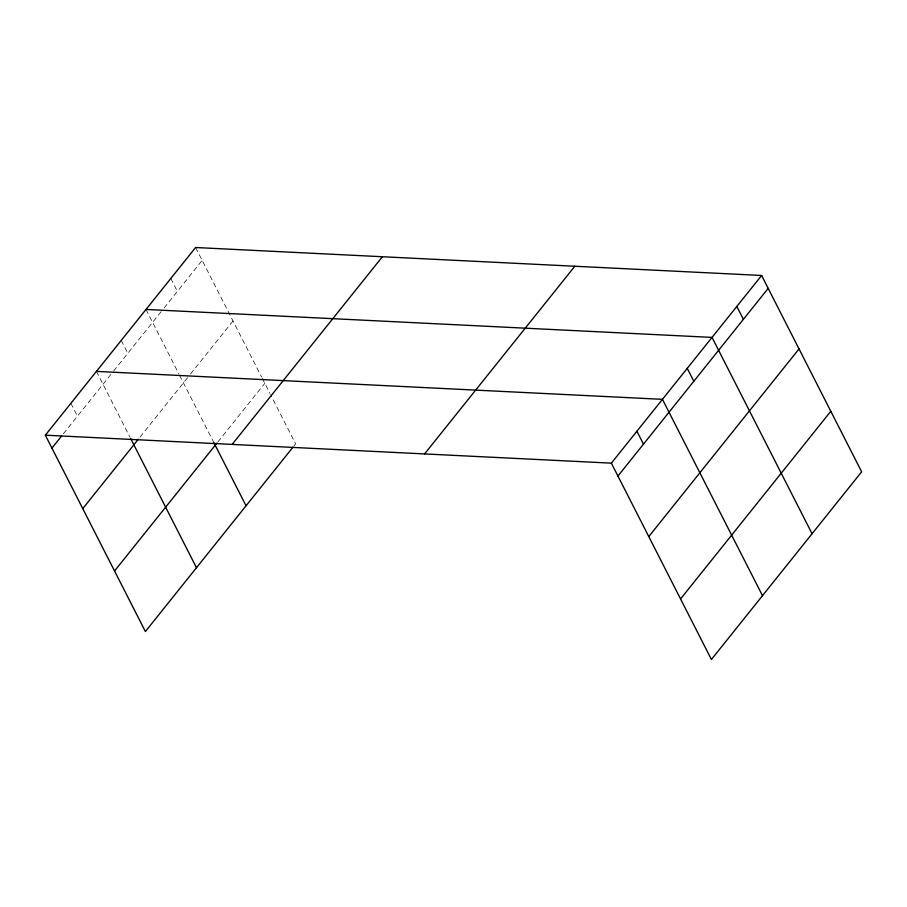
<?xml version="1.0" encoding="UTF-8"?>
<svg xmlns="http://www.w3.org/2000/svg" width="907" height="907" viewBox="0 0 907 907"><rect width="100%" height="100%" fill="white"/><g stroke="black" fill="none" stroke-linecap="round" stroke-linejoin="round"><path stroke-width="0.68" stroke-dasharray="4.54 3.4" d="M63.377 433.795L112.751 372.119M113.636 371.008L163.215 309.072M164.099 307.972L202.17 260.411M140.052 437.072L189.631 375.147M190.515 374.035L233.02 320.953M217.873 441.936L264.799 383.321M293.868 446.063L295.637 443.852L270.581 394.67M195.595 247.509L261.613 377.085M262.248 378.332L269.935 393.411M170.811 278.483L177.375 291.385M146.016 309.446L178.94 374.058M179.575 375.317L213.939 442.752M121.221 340.408L127.796 353.311M96.437 371.382L129.996 437.253M70.893 403.286L77.469 416.188"/><path stroke-width="1.36" d="M45.35 435.19L195.595 247.509L761.608 275.467L861.65 471.81L711.405 659.491L611.363 463.148L45.35 435.19L145.392 631.533L292.984 447.174M51.926 448.092L61.608 435.995M82.764 508.623L138.283 439.283M114.543 570.991L216.988 443.035M232.135 444.419L382.38 256.738M424.578 453.919L574.823 266.239M611.363 463.148L761.608 275.467M617.939 476.05L768.184 288.369M648.777 536.581L799.033 348.912M680.556 598.949L830.801 411.279M146.016 309.446L712.029 337.404L812.071 533.747M96.437 371.382L662.45 399.341L762.481 595.672M736.824 306.441L743.389 319.343M687.234 368.367L693.81 381.269M636.907 431.244L643.482 444.147M213.939 442.752L246.058 505.789M130.642 438.512L196.479 567.725"/></g></svg>
